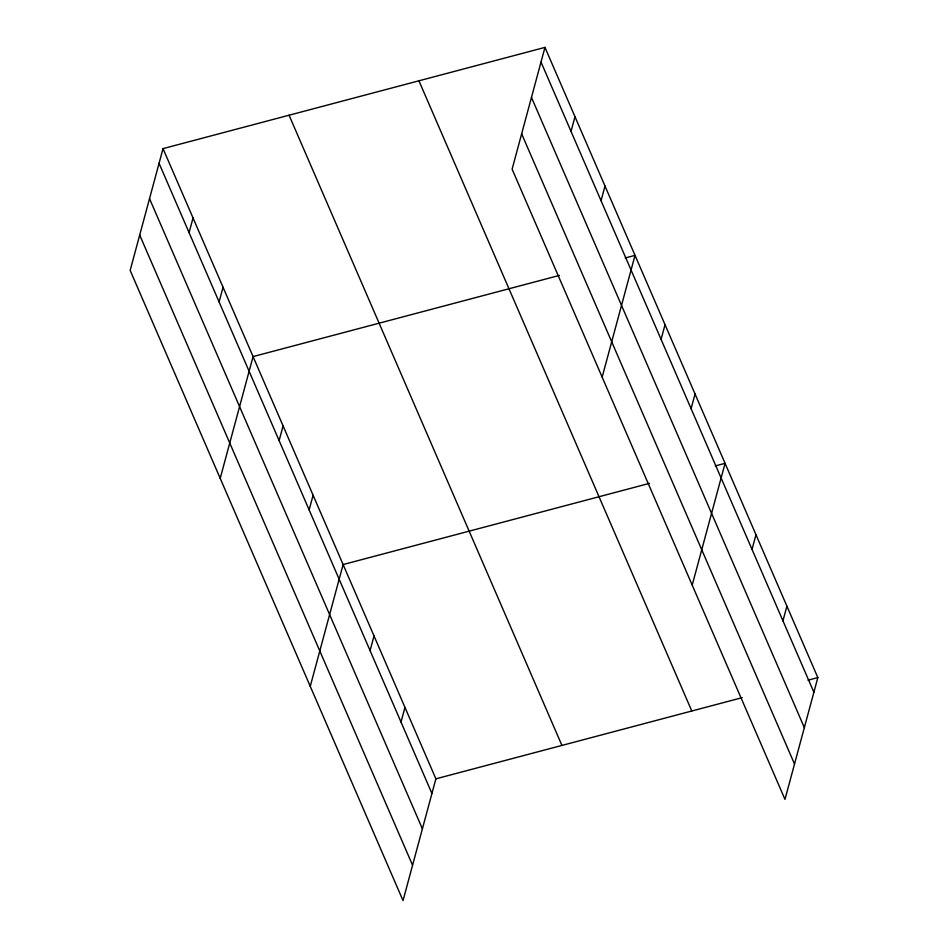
<?xml version="1.0" encoding="UTF-8"?>
<svg xmlns="http://www.w3.org/2000/svg" width="948" height="948" viewBox="0 0 948 948"><rect width="100%" height="100%" fill="white"/><g stroke="black" fill="none" stroke-linecap="round" stroke-linejoin="round"><path stroke-width="1.42" d="M163.02 148.623L130.16 270.405L403.03 900.6L435.89 778.829L163.02 148.623L544.97 47.4L817.84 677.595L784.98 799.377L512.11 169.171L544.97 47.4M189.079 232.616L193.037 217.945M219.095 301.938L223.053 287.268M220.209 478.373L253.069 356.59L559.391 275.406M279.127 440.583L283.085 425.913M309.143 509.906L313.101 495.235M310.257 686.328L343.117 564.558L649.439 483.373M370.076 650.648L374.033 635.978M401.004 722.068L404.962 707.398M571.028 131.393L574.986 116.723M601.044 200.715L605.002 186.045M602.158 377.138L635.018 255.368L625.218 257.963M661.076 339.348L665.034 324.69M691.092 408.671L695.05 394.013M692.206 585.106L725.066 463.335L715.254 465.93M752.025 549.425L755.983 534.755M782.953 620.845L786.911 606.175M435.89 778.829L742.213 697.645M808.028 680.19L817.84 677.595M541.012 62.07L813.882 692.265M531.472 97.419L804.342 727.614M521.649 133.834L794.519 764.029M418.933 80.805L691.791 711M289.069 115.218L561.927 745.424M159.063 163.293L431.933 793.488M149.523 198.642L422.393 828.836M139.7 235.057L412.57 865.251"/></g></svg>
